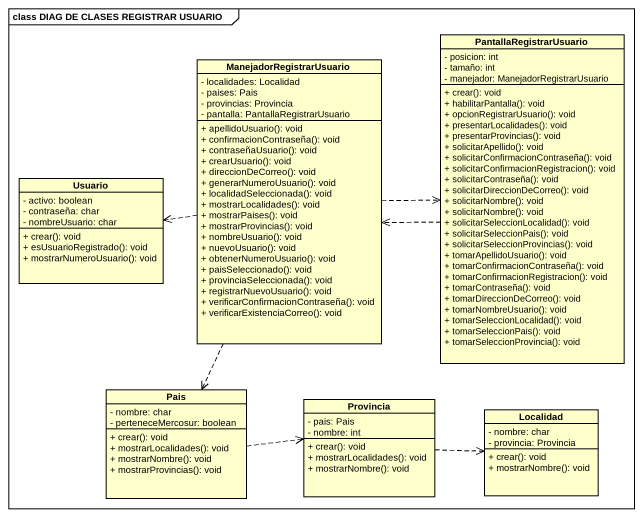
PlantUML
@startuml
mainframe class DIAG DE CLASES REGISTRAR USUARIO
hide circle
hide empty members
skinparam classAttributeIconSize 0
class PantallaRegistrarUsuario {
  - posicion: int
  - tamaño: int
  - manejador: ManejadorRegistrarUsuario
  + crear(): void
  + habilitarPantalla(): void
  + opcionRegistrarUsuario(): void
  + presentarLocalidades(): void
  + presentarProvincias(): void
  + solicitarApellido(): void
  + solicitarConfirmacionContraseña(): void
  + solicitarConfirmacionRegistracion(): void
  + solicitarContraseña(): void
  + solicitarDireccionDeCorreo(): void
  + solicitarNombre(): void
  + solicitarNombre(): void
  + solicitarSeleccionLocalidad(): void
  + solicitarSeleccionPais(): void
  + solicitarSeleccionProvincias(): void
  + tomarApellidoUsuario(): void
  + tomarConfirmacionContraseña(): void
  + tomarConfirmacionRegistracion(): void
  + tomarContraseña(): void
  + tomarDireccionDeCorreo(): void
  + tomarNombreUsuario(): void
  + tomarSeleccionLocalidad(): void
  + tomarSeleccionPais(): void
  + tomarSeleccionProvincia(): void
}
class ManejadorRegistrarUsuario {
  - localidades: Localidad
  - paises: Pais
  - provincias: Provincia
  - pantalla: PantallaRegistrarUsuario
  + apellidoUsuario(): void
  + confirmacionContraseña(): void
  + contraseñaUsuario(): void
  + crearUsuario(): void
  + direccionDeCorreo(): void
  + generarNumeroUsuario(): void
  + localidadSeleccionada(): void
  + mostrarLocalidades(): void
  + mostrarPaises(): void
  + mostrarProvincias(): void
  + nombreUsuario(): void
  + nuevoUsuario(): void
  + obtenerNumeroUsuario(): void
  + paisSeleccionado(): void
  + provinciaSeleccionada(): void
  + registrarNuevoUsuario(): void
  + verificarConfirmacionContraseña(): void
  + verificarExistenciaCorreo(): void
}
class Usuario {
  - activo: boolean
  - contraseña: char
  - nombreUsuario: char
  + crear(): void
  + esUsuarioRegistrado(): void
  + mostrarNumeroUsuario(): void
}
class Pais {
  - nombre: char
  - perteneceMercosur: boolean
  + crear(): void
  + mostrarLocalidades(): void
  + mostrarNombre(): void
  + mostrarProvincias(): void
}
class Provincia {
  - pais: Pais
  - nombre: int
  + crear(): void
  + mostrarLocalidades(): void
  + mostrarNombre(): void
}
class Localidad {
  - nombre: char
  - provincia: Provincia
  + crear(): void
  + mostrarNombre(): void
}
PantallaRegistrarUsuario .left.> ManejadorRegistrarUsuario
ManejadorRegistrarUsuario .right.> PantallaRegistrarUsuario
ManejadorRegistrarUsuario .left.> Usuario
ManejadorRegistrarUsuario ..> Pais
Pais .right.> Provincia
Provincia .right.> Localidad
@enduml
